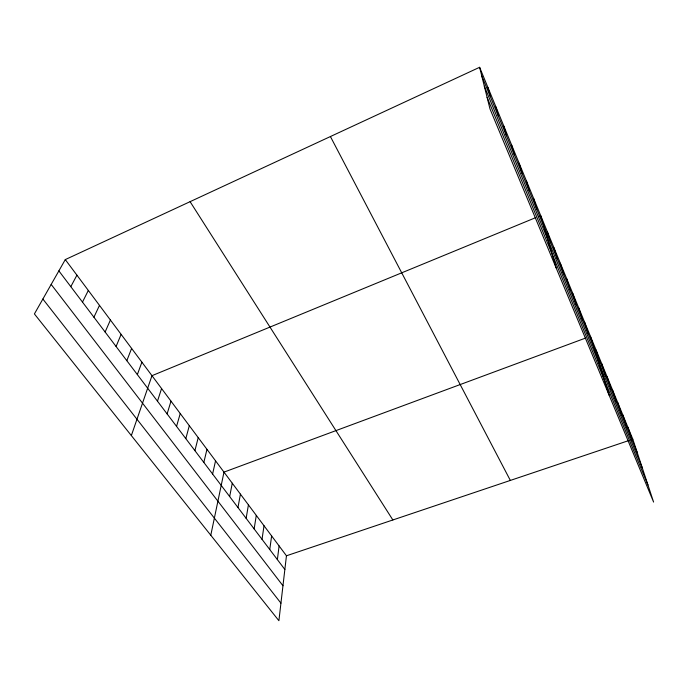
<?xml version="1.0" encoding="UTF-8"?>
<svg xmlns="http://www.w3.org/2000/svg" width="688" height="688" viewBox="0 0 688 688"><rect width="100%" height="100%" fill="white"/><g stroke="black" fill="none" stroke-linecap="round" stroke-linejoin="round"><path stroke-width="1.03" d="M65.291 259.591L286.449 555.784L278.898 620.705L34.4 313.934L65.291 259.591L479.613 67.295L632.822 439.202L653.6 502.085L489.959 108.842L479.613 67.295M277.376 559.602L279.104 545.937M269.765 549.549L271.622 535.926M262.025 539.315L264.02 525.744M254.147 528.909L256.289 515.389M246.132 518.322L248.428 504.854M237.971 507.538L240.422 494.13M229.663 496.573L232.277 483.225M210.786 535.247L223.987 472.123L585.617 338.057M212.609 474.023L215.55 460.822M203.837 462.448L206.959 449.324M194.91 450.649L198.213 437.611M185.812 438.626L189.312 425.683M176.549 426.388L180.239 413.531M167.107 413.909L170.994 401.156M157.475 401.19L161.577 388.539M131.348 435.573L151.979 375.682L535.806 217.597M137.351 374.59L141.9 362.18M126.824 360.693L131.614 348.412M116.083 346.494L121.122 334.359M105.118 332.012L110.415 320.015M93.921 317.211L99.485 305.377M82.483 302.101L88.322 290.439M70.804 286.664L76.927 275.174M538.738 216.393L540.699 215.585L556.171 267.95M286.449 555.784L628.815 440.552M630.819 439.873L632.822 439.202M42.871 299.039L280.936 603.152M51.179 284.419L282.966 585.755M58.867 270.891L284.858 569.492M190.094 201.67L392.857 519.965M330.412 136.542L510.341 480.43M484.309 86.138L642.377 468.098M487.095 97.335L647.95 484.98M481.738 75.843L637.183 452.394M627.869 427.171L632.186 440.277M622.821 414.916L627.086 427.927M617.678 402.428L621.883 415.337M612.432 389.709L616.586 402.506M607.091 376.74L611.185 389.417M601.647 363.513L605.681 376.069M596.092 350.029L600.056 362.456M590.424 336.277L609.112 395.179M584.645 322.251L588.472 334.394M578.754 307.94L582.504 319.929M572.734 293.337L576.406 305.162M566.594 278.425L570.18 290.087M560.324 263.212L563.825 274.684M553.917 247.671L557.332 258.946M547.381 231.796L550.692 242.873M533.664 198.505L536.76 209.135M526.475 181.039L529.45 191.419M519.113 163.176L521.968 173.29M511.58 144.893L514.306 154.723M503.874 126.179L506.454 135.717M495.979 107.018L498.422 116.246M487.895 87.402L490.183 96.294"/></g></svg>
